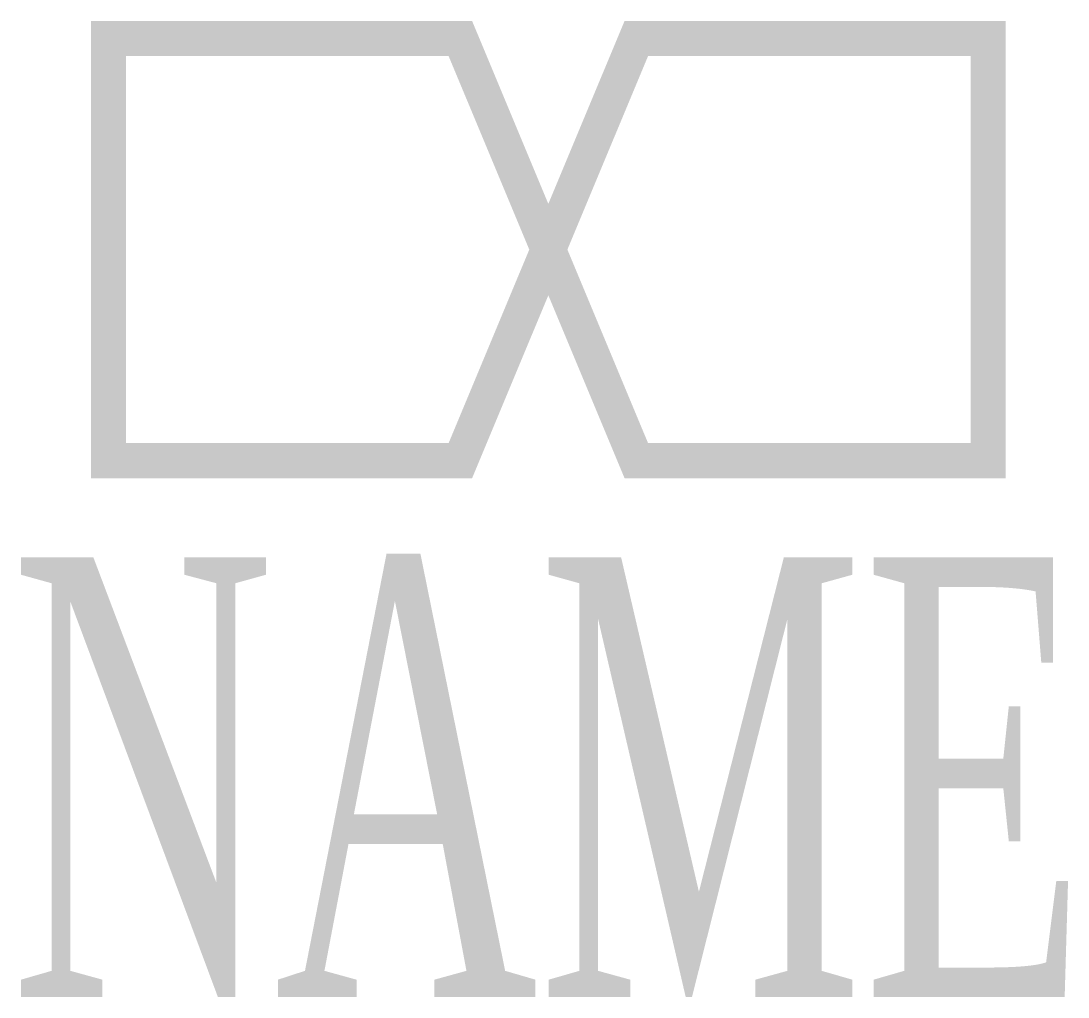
# Model space of a CAD drawing. Header units: millimetres. Extents: x -3 to 2.95, y -4.25 to 1.3.
import ezdxf
from ezdxf.enums import TextEntityAlignment as Align

# ---------------------------------------------------------------- set-up
doc = ezdxf.new("R2010")
doc.units = ezdxf.units.MM
doc.styles.add('CHINESE', font='TIMES.TTF', dxfattribs={"width": 0.8, "height": 3})

msp = doc.modelspace()

# ---------------------------------------------------------------- linework, layer by layer
at = {"const_width": 0.2}
msp.add_lwpolyline([(-2.5, 1.2), (-0.5, 1.2), (0.5, -1.2), (2.5, -1.2), (2.5, 1.2), (0.5, 1.2), (-0.5, -1.2), (-2.5, -1.2)], close=True, dxfattribs=at)

# ---------------------------------------------------------------- texts
at = {"style": 'CHINESE', "width": 0.55}
msp.add_attdef('NAME', text='JZ000', height=2.5, dxfattribs=at).set_placement((0, -3), align=Align.MIDDLE_CENTER)

doc.saveas('drawing.dxf')
